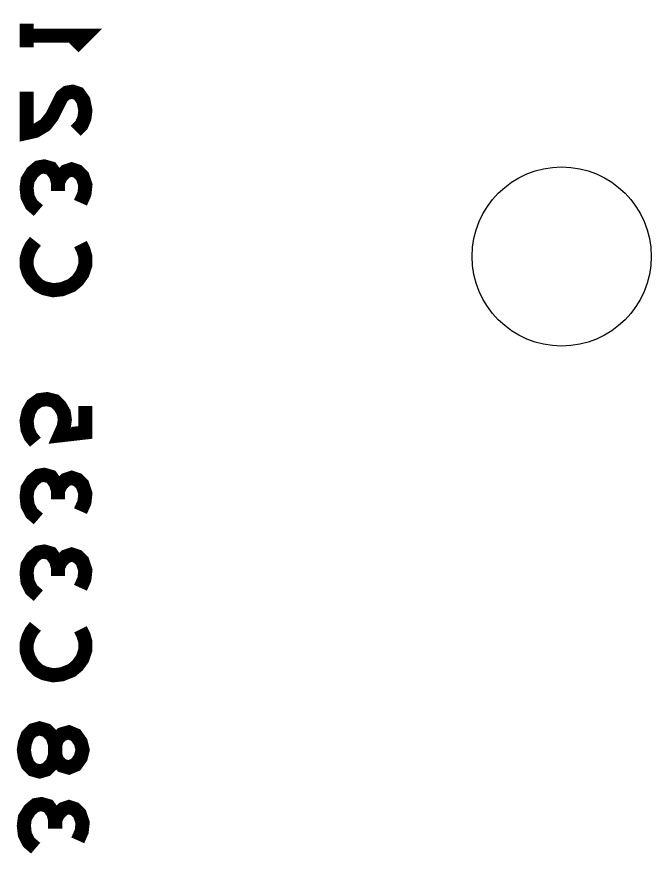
# Model space of a CAD drawing. Extents: x 0 to 200, y -10 to 130.
# Drawn here: x 147.06 to 152.46, y 12.71 to 19.84 of the extents above; entities that cross this region are included whole.
import ezdxf

# ---------------------------------------------------------------- set-up
doc = ezdxf.new("R2010")
doc.units = 0
doc.layers.get('0').update_dxf_attribs({"linetype": 'CONTINUOUS'})
doc.layers.add('MASK_BOTTOM_ART', color=6, linetype='CONTINUOUS')
doc.layers.add('SILK_BOTTOM_ART', color=5, linetype='CONTINUOUS')

# ---------------------------------------------------------------- blocks, each defined once
blk = doc.blocks.new('ROUND_572')
blk.add_circle((0, 0), 0.762)

msp = doc.modelspace()

# ---------------------------------------------------------------- linework, layer by layer
at = {"layer": 'SILK_BOTTOM_ART', "const_width": 0.12}
for points in [[(147.1483, 19.5786), (147.1483, 19.7786)], [(147.1483, 19.6786), (147.6483, 19.6786), (147.5483, 19.5786)], [(147.565, 18.8679), (147.615, 18.9179), (147.64, 18.9762), (147.6483, 19.0429), (147.6316, 19.1262), (147.59, 19.1845), (147.54, 19.2012), (147.49, 19.1929), (147.4483, 19.1595), (147.365, 18.9929), (147.3066, 18.9179), (147.2233, 18.8679), (147.1483, 18.8512), (147.1483, 19.2012)], [(147.2483, 18.1905), (147.19, 18.2405), (147.1566, 18.3071), (147.1483, 18.3821), (147.1566, 18.4488), (147.1983, 18.5155), (147.2483, 18.5571), (147.2983, 18.5655), (147.3566, 18.5488), (147.3983, 18.4905), (147.415, 18.4321), (147.415, 18.3571)], [(147.415, 18.4321), (147.44, 18.4821), (147.4816, 18.5238), (147.5316, 18.5405), (147.5816, 18.5238), (147.6233, 18.4821), (147.6483, 18.4071), (147.64, 18.3321), (147.6066, 18.2571)], [(147.6066, 17.9047), (147.6316, 17.8547), (147.6483, 17.7964), (147.6483, 17.7297), (147.6233, 17.6547), (147.5816, 17.5964), (147.5316, 17.5547), (147.4483, 17.5214), (147.3733, 17.5131), (147.2983, 17.5297), (147.2483, 17.5547), (147.1983, 17.6047), (147.165, 17.6631), (147.1483, 17.7214), (147.1483, 17.7797), (147.165, 17.8381), (147.19, 17.8881), (147.2233, 17.9297)], [(147.2233, 16.2203), (147.1816, 16.2703), (147.1566, 16.3286), (147.1483, 16.4036), (147.165, 16.4786), (147.1983, 16.5369), (147.2566, 16.5786), (147.3233, 16.5869), (147.39, 16.5703), (147.4316, 16.5286), (147.465, 16.4703), (147.4733, 16.4119), (147.465, 16.3536), (147.4316, 16.2786), (147.6483, 16.3036), (147.6483, 16.5286)], [(147.2483, 15.5679), (147.19, 15.6179), (147.1566, 15.6845), (147.1483, 15.7595), (147.1566, 15.8262), (147.1983, 15.8929), (147.2483, 15.9345), (147.2983, 15.9429), (147.3566, 15.9262), (147.3983, 15.8679), (147.415, 15.8095), (147.415, 15.7345)], [(147.415, 15.8095), (147.44, 15.8595), (147.4816, 15.9012), (147.5316, 15.9179), (147.5816, 15.9012), (147.6233, 15.8595), (147.6483, 15.7845), (147.64, 15.7095), (147.6066, 15.6345)], [(147.2483, 14.9155), (147.19, 14.9655), (147.1566, 15.0321), (147.1483, 15.1071), (147.1566, 15.1738), (147.1983, 15.2405), (147.2483, 15.2821), (147.2983, 15.2905), (147.3566, 15.2738), (147.3983, 15.2155), (147.415, 15.1571), (147.415, 15.0821)], [(147.415, 15.1571), (147.44, 15.2071), (147.4816, 15.2488), (147.5316, 15.2655), (147.5816, 15.2488), (147.6233, 15.2071), (147.6483, 15.1321), (147.64, 15.0571), (147.6066, 14.9821)], [(147.6066, 14.6297), (147.6316, 14.5797), (147.6483, 14.5214), (147.6483, 14.4547), (147.6233, 14.3797), (147.5816, 14.3214), (147.5316, 14.2797), (147.4483, 14.2464), (147.3733, 14.2381), (147.2983, 14.2547), (147.2483, 14.2797), (147.1983, 14.3297), (147.165, 14.3881), (147.1483, 14.4464), (147.1483, 14.5047), (147.165, 14.5631), (147.19, 14.6131), (147.2233, 14.6547)], [(147.125, 13.6036), (147.1333, 13.6619), (147.1583, 13.7286), (147.2, 13.7703), (147.2583, 13.7869), (147.3167, 13.7703), (147.3667, 13.7203), (147.3917, 13.6453), (147.3917, 13.5619), (147.4083, 13.5119), (147.45, 13.4703), (147.5083, 13.4536), (147.5667, 13.4786), (147.6083, 13.5369), (147.625, 13.6036), (147.6083, 13.6703), (147.5667, 13.7286), (147.5083, 13.7536), (147.45, 13.7369), (147.4083, 13.6953), (147.3917, 13.6453), (147.3917, 13.5619), (147.3667, 13.4869), (147.3167, 13.4369), (147.2583, 13.4203), (147.2, 13.4369), (147.1583, 13.4786), (147.1333, 13.5453), (147.125, 13.6036)], [(147.225, 12.7679), (147.1667, 12.8179), (147.1333, 12.8845), (147.125, 12.9595), (147.1333, 13.0262), (147.175, 13.0929), (147.225, 13.1345), (147.275, 13.1429), (147.3333, 13.1262), (147.375, 13.0679), (147.3917, 13.0095), (147.3917, 12.9345)], [(147.3917, 13.0095), (147.4167, 13.0595), (147.4583, 13.1012), (147.5083, 13.1179), (147.5583, 13.1012), (147.6, 13.0595), (147.625, 12.9845), (147.6167, 12.9095), (147.5833, 12.8345)]]:
    msp.add_lwpolyline(points, dxfattribs=at)

# ---------------------------------------------------------------- block references
at = {"layer": 'MASK_BOTTOM_ART'}
msp.add_blockref('ROUND_572', (151.7, 17.8), dxfattribs=at)

doc.saveas('drawing.dxf')
